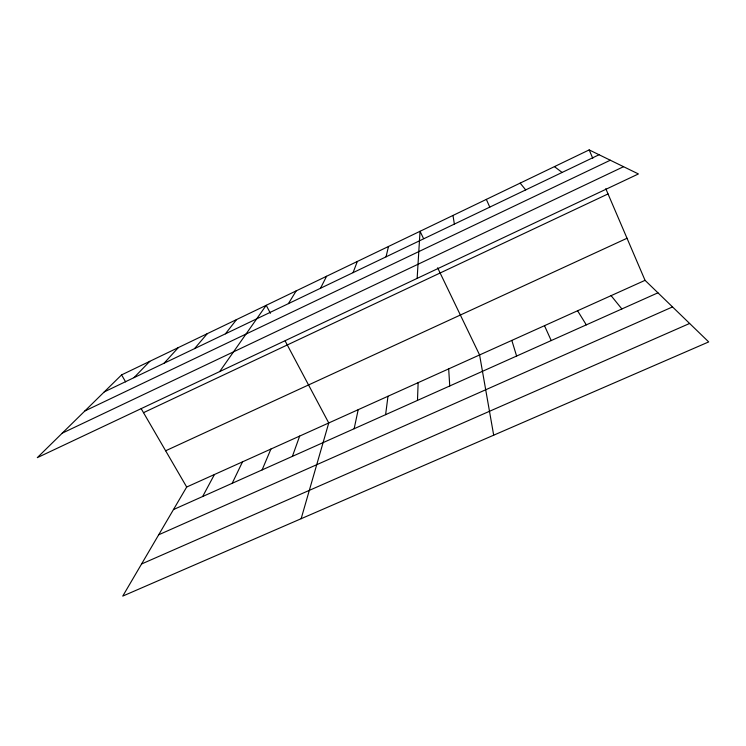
<?xml version="1.0" encoding="UTF-8"?>
<svg xmlns="http://www.w3.org/2000/svg" width="746" height="746" viewBox="0 0 746 746"><rect width="100%" height="100%" fill="white"/><g stroke="black" fill="none" stroke-linecap="round" stroke-linejoin="round"><path stroke-width="1.12" d="M417.48 400.406L418.142 382.651M417.145 278.379L420.045 231.288L423.579 238.627M385.607 414.664L387.985 396.257M354.145 428.745L358.192 409.685M386.036 256.848L388.498 246.469M301.151 518.703L328.753 422.963L285.186 341.025M292.404 456.365L299.659 436.084M353.054 272.654L357.343 261.454M262.107 469.915L270.919 449.045M232.192 483.305L242.506 461.849M320.51 288.254L326.58 276.253M202.651 496.519L214.438 474.512M645.048 280.337L186.686 487.026L122.754 596.091L708.7 341.92L645.048 280.337L605.799 188.719M288.404 303.641L296.199 290.875M219.678 371.573L266.201 305.31L270.434 313.283M225.423 333.826L236.566 319.568M194.547 348.624L207.285 333.658M164.064 363.237L178.369 347.571M133.972 377.663L149.806 361.316M121.579 374.902L37.3 457.652L638.417 173.949L589.172 149.909L121.579 374.902L125.636 381.887M104.263 391.902L599.066 154.739M84.839 410.971L610.303 160.222M62.244 433.156L623.553 166.694M143.502 412.669L608.037 193.932M165.64 450.78L627.022 238.263M173.464 509.574L657.944 292.814M158.684 534.789L672.519 306.923M141.572 563.985L689.621 323.466M554.437 166.628L562.12 172.457M520.167 183.115L525.697 189.913M611.095 295.649L621.875 308.956M577.572 310.765L586.309 324.864M141.208 408.705L186.686 487.026M437.632 267.805L479.585 354.947L493.684 435.188M544.487 325.685L551.219 340.568M486.345 199.387L489.777 207.127M589.172 149.909L592.79 158.339M511.831 340.409L516.605 356.056M452.981 215.445L454.37 224.089M448.672 368.888L449.754 385.962"/></g></svg>
